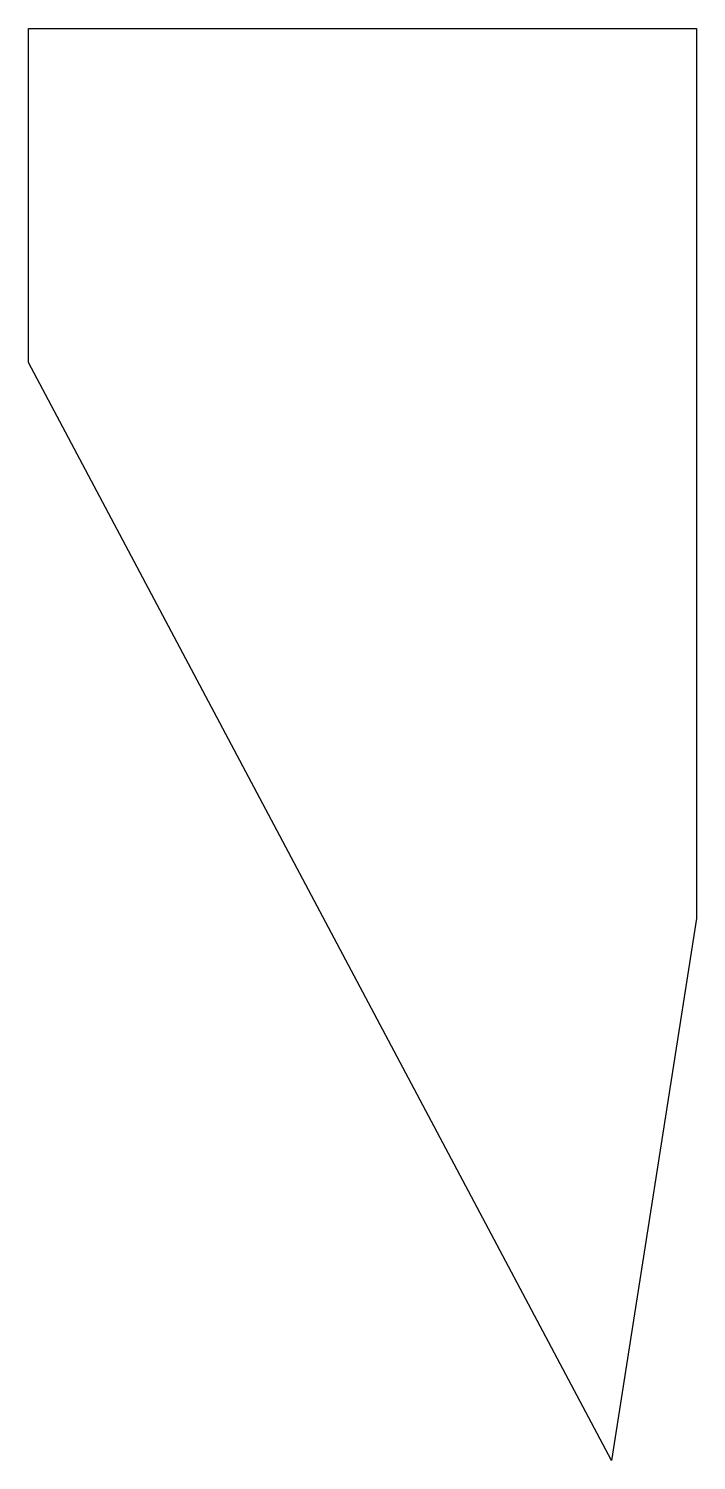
# Model space of a CAD drawing. Header units: millimetres. Extents: x 76 to 106, y -23 to 41.4.
import ezdxf

# ---------------------------------------------------------------- set-up
doc = ezdxf.new("R2010")
doc.units = ezdxf.units.MM

msp = doc.modelspace()

# ---------------------------------------------------------------- linework, layer by layer
for p, q in [((76, 41.35), (106, 41.35)), ((76, 26.35), (76, 41.35)), ((106, 41.35), (106, 1.35)), ((102.189, -22.997), (76, 26.35)), ((106, 1.35), (102.189, -22.997))]:
    msp.add_line(p, q)

doc.saveas('drawing.dxf')
